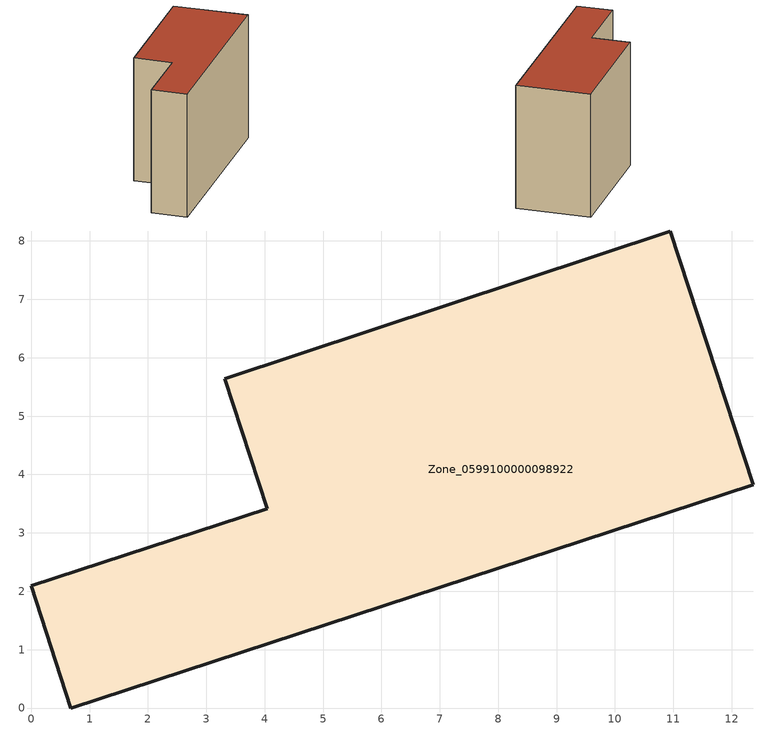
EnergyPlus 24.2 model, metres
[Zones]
Zone_0599100000098922
 floor ground (C_G): 0,2.09 4.04,3.41 3.31,5.64 10.95,8.17 12.37,3.82 0.68,0 z0
 wall outside (C_F): 4.04,3.41 0,2.09 0.68,0 12.37,3.82 10.95,8.17 3.31,5.64 4.04,3.41 z0:7.81
 roof outside (C_R): 10.95,8.17 3.31,5.64 4.04,3.41 0,2.09 0.68,0 12.37,3.82 z7.81
[BUILDING]
Pand.0599100000098922: North Axis=0; Terrain=City; Loads Convergence Tolerance Value=0.04; Temperature Convergence Tolerance Value=0.4; Solar Distribution=FullExterior; Maximum Number of Warmup Days=25; Minimum Number of Warmup Days=1
[Site:Location]
Rotterdam.The.Hague.AP_ZH_NLD Design_Conditions: Latitude=51.96; Longitude=4.45; Time Zone=1; Elevation=-4.5
[SITE:GROUNDTEMPERATURE:BUILDINGSURFACE]
18, 18, 18, 18, 18, 18, 18, 18, 18, 18, 18, 18
[MATERIAL] Thermal Absorptance=0.9; Solar Absorptance=0.7; Visible Absorptance=0.7
Name | Roughness | Thickness | Conductivity | Density | Specific Heat
G.TC.1946 | MediumSmooth | 0.15 | 1 | 540 | 1210
F.TC.1946 | Rough | 0.3 | 0.857143 | 1920 | 840
R.TC.1946 | MediumRough | 0.2 | 0.909091 | 1500 | 1000
[CONSTRUCTION]
C_G: G.TC.1946
C_F: F.TC.1946
C_R: R.TC.1946
[ZONE]
Zone_0599100000098922: Type=1; Multiplier=1; Ceiling Height=Autocalculate; Volume=Autocalculate; Floor Area=autocalculate; Part of Total Floor Area=Yes
[ZONEINFILTRATION:DESIGNFLOWRATE]
Infil_Zone_0599100000098922: Zone or ZoneList or Space or SpaceList=Zone_0599100000098922; Schedule=AlwaysOn; Design Flow Rate Calculation Method=Flow/Area; Flow Rate per Floor Area=0.003; Constant Term Coefficient=1; Temperature Term Coefficient=0; Velocity Term Coefficient=0; Velocity Squared Term Coefficient=0
[HVACTEMPLATE:ZONE:IDEALLOADSAIRSYSTEM]
Zone_0599100000098922: Maximum Heating Supply Air Temperature=50; Minimum Cooling Supply Air Temperature=13; Maximum Heating Supply Air Humidity Ratio=0.0156; Minimum Cooling Supply Air Humidity Ratio=0.0077; Heating Limit=NoLimit; Cooling Limit=NoLimit; Dehumidification Control Type=ConstantSensibleHeatRatio; Cooling Sensible Heat Ratio=0.7; Dehumidification Setpoint=60; Humidification Control Type=None; Humidification Setpoint=30; Outdoor Air Method=None; Outdoor Air Flow Rate per Person=0.00944; Outdoor Air Flow Rate per Zone Floor Area=0; Outdoor Air Flow Rate per Zone=0; Demand Controlled Ventilation Type=None; Outdoor Air Economizer Type=NoEconomizer; Heat Recovery Type=None; Sensible Heat Recovery Effectiveness=0.7; Latent Heat Recovery Effectiveness=0.65
[ZONECONTROL:THERMOSTAT]
ThermostatControl_Zone_0599100000098922: Zone or ZoneList=Zone_0599100000098922; Control Type Schedule=DualSetpointControlType; Control 1=Thermostat_Zone_0599100000098922; Temperature Difference Between Cutout And Setpoint=0
[THERMOSTATSETPOINT:DUALSETPOINT]
Thermostat_Zone_0599100000098922: Heating Setpoint Temperature Schedule=HeatingSetpoint_Zone_0599100000098922; Cooling Setpoint Temperature Schedule=CoolingSetpoint_Zone_0599100000098922
[SCHEDULE:COMPACT]
HeatingSetpoint_Zone_0599100000098922: Through: 12/31, For: AllDays, Until: 24:00, 21
CoolingSetpoint_Zone_0599100000098922: Through: 12/31, For: AllDays, Until: 24:00, 24
DualSetpointControlType: Through: 12/31, For: AllDays, Until: 24:00, 4
AlwaysOn: Through: 12/31, For: AllDays, Until: 24:00, 1
